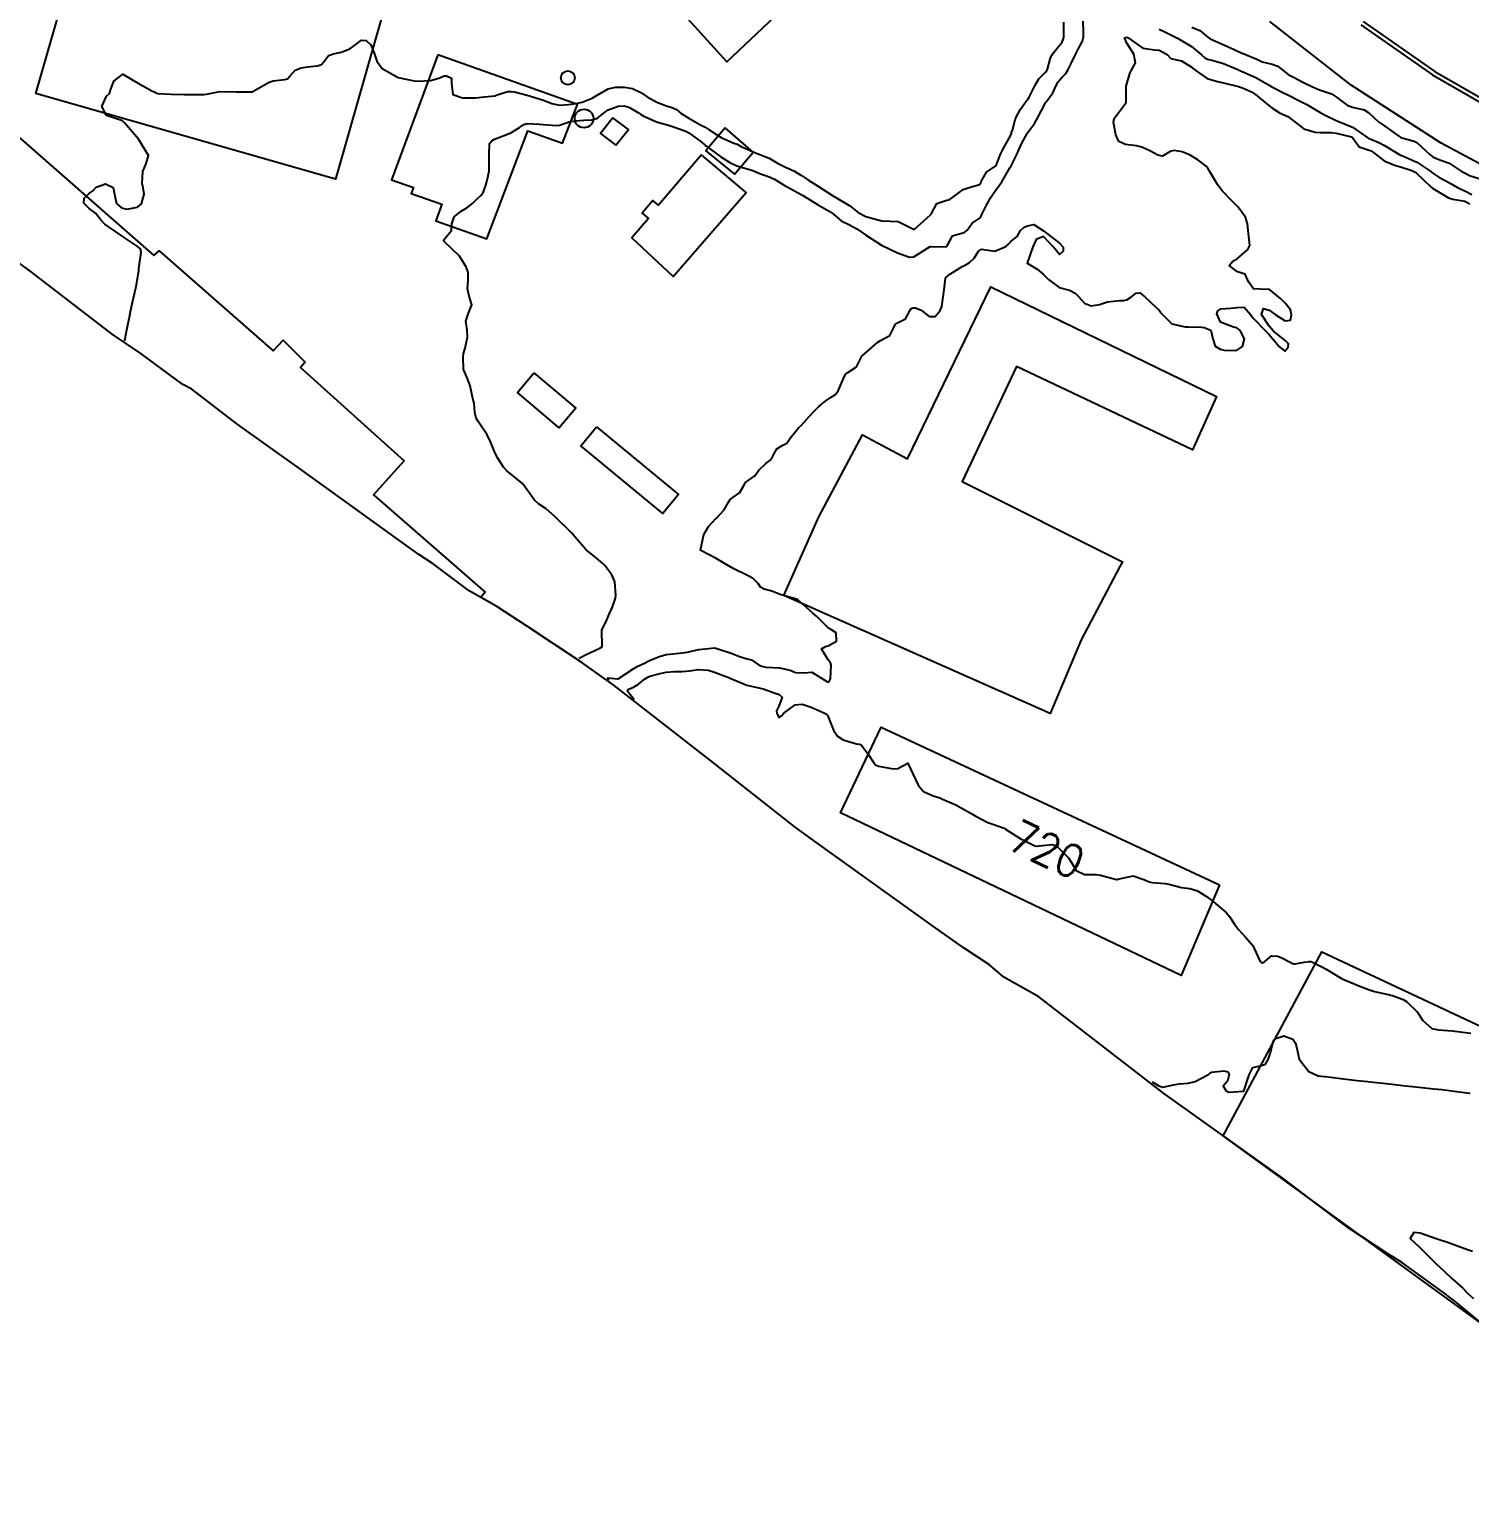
# Model space of a CAD drawing. Header units: metres. Extents: x 307586 to 320046, y 7427249 to 7434250.
# Drawn here: x 308590 to 308768.1, y 7432725.5 to 7432906.7 of the extents above; entities that cross this region are included whole.
import ezdxf
from ezdxf.enums import TextEntityAlignment as Align

# ---------------------------------------------------------------- set-up
doc = ezdxf.new("R2010")
doc.units = ezdxf.units.M
doc.header["$MEASUREMENT"] = 0
for name, color, linetype in [('Area', 45, 'Continuous'), ('Area Verde e Lazer', 45, 'Continuous'), ('Cotas', 45, 'Continuous'), ('Curvas de Nivel 1m', 11, 'Continuous'), ('Curvas de Nivel 5m', 15, 'Continuous'), ('Edificações', 30, 'Continuous'), ('Vias Primárias', 230, 'Continuous')]:
    doc.layers.add(name, color=color, linetype=linetype)
doc.styles.add('Style-STANDARD', font='STANDARD.shx')

msp = doc.modelspace()

# ---------------------------------------------------------------- linework, layer by layer
at = {"layer": 'Area'}
msp.add_polyline3d([(308771.01, 7432745.55, 728.18), (308766.45, 7432749.34, 727.89), (308764.87, 7432750.54, 728.67), (308759.62, 7432754.34, 727.97), (308757.84, 7432755.45, 728.43), (308753.13, 7432758.53, 727.85), (308748.32, 7432762.17, 727.95), (308745, 7432764.68, 728.64), (308730.23, 7432775.23, 721.07), (308714.79, 7432787.12, 720.92), (308710.5, 7432789.55, 720.74), (308708.72, 7432791.06, 720.8), (308705.6, 7432793.13, 720.62), (308701.77, 7432795.83, 720.95), (308687.36, 7432806.16, 720.81), (308684.7, 7432808.09, 720.82), (308674.24, 7432816.32, 720.77), (308662.33, 7432825.62, 718.53), (308658.31, 7432828.43, 718.07), (308651.48, 7432832.99, 717.67), (308647.83, 7432835.37, 717.43), (308644.4, 7432837.3, 717.4), (308639.94, 7432840.64, 717.35), (308638.17, 7432841.8, 717.84), (308627.57, 7432849.45, 722.81), (308623.71, 7432852.24, 723.22), (308615.7, 7432857.96, 723.36), (308610.12, 7432862.25, 723.44), (308609, 7432862.82, 723.43), (308603.81, 7432866.64, 723.52), (308600.27, 7432869.05, 723.62), (308590.1, 7432876.85, 721.23), (308578.08, 7432885.55, 717)], dxfattribs=at)
at = {"layer": 'Area Verde e Lazer'}
msp.add_lwpolyline([(308754.9, 7432907.67), (308763.75, 7432901.5), (308773.02, 7432896.19), (308781.18, 7432892.07, 0.676564), (308782.65, 7432893.36), (308782.75, 7432896.75), (308783.09, 7432898.77), (308783.91, 7432901.24), (308784.98, 7432903.81), (308786.79, 7432906.63), (308789.59, 7432909.6)], format="xyb", dxfattribs=at)
at = {"layer": 'Curvas de Nivel 1m', "flags": 128}
for points, elevation in [([(308601.85, 7432868.19), (308601.88, 7432868.5), (308602, 7432869.15), (308602.22, 7432870.17), (308602.41, 7432871.15), (308602.56, 7432871.85), (308602.85, 7432873.14), (308602.93, 7432873.5), (308603.3, 7432875.14), (308603.56, 7432876.91), (308603.59, 7432877.14), (308603.63, 7432877.43), (308603.88, 7432879.13), (308603.8, 7432879.58), (308603.36, 7432879.92), (308601.53, 7432881.16), (308601.37, 7432881.27), (308601.09, 7432881.45), (308599.39, 7432882.62), (308598.82, 7432883.19), (308598.22, 7432884.01), (308597.42, 7432884.55), (308596.78, 7432885.22), (308596.8, 7432885.85), (308597.44, 7432886.42), (308597.9, 7432886.75), (308598.32, 7432887.2), (308599.46, 7432887.61), (308600.39, 7432887.17), (308600.66, 7432885.94), (308600.82, 7432885.17), (308601.42, 7432884.66), (308602.09, 7432884.48), (308603.42, 7432884.73), (308603.92, 7432885.13), (308604.22, 7432886.35), (308604.11, 7432887.13), (308603.98, 7432887.66), (308604.05, 7432889.13), (308604.5, 7432890.14), (308604.79, 7432891.12), (308603.52, 7432893.14), (308601.82, 7432895.16), (308601.55, 7432895.42), (308601.19, 7432895.52), (308599.56, 7432896.05), (308598.99, 7432897.19), (308599.59, 7432898.46), (308599.96, 7432898.8), (308600.07, 7432899.18), (308600.47, 7432900.3), (308601.61, 7432901.16), (308603.6, 7432899.97), (308604.16, 7432899.7), (308605.19, 7432899.12), (308605.45, 7432898.97), (308605.59, 7432898.89), (308605.92, 7432898.77), (308607.59, 7432898.69), (308609.19, 7432898.67), (308609.59, 7432898.66), (308609.99, 7432898.66), (308611.59, 7432898.67), (308611.92, 7432898.7), (308613.59, 7432899.02), (308615.59, 7432898.99), (308617.59, 7432898.97), (308619.6, 7432900.14), (308620.19, 7432900.35), (308621.61, 7432900.51), (308621.94, 7432900.59), (308622.25, 7432900.91), (308622.88, 7432901.65), (308623.63, 7432901.94), (308624.43, 7432902.08), (308625.63, 7432902.21), (308626.14, 7432902.36), (308626.55, 7432902.86), (308627.03, 7432903.47), (308627.65, 7432903.7), (308628.59, 7432903.91), (308629.66, 7432904.32), (308630.38, 7432904.82), (308631.1, 7432905.38), (308631.67, 7432905.34), (308632.26, 7432904.79), (308632.68, 7432903.76), (308633.01, 7432902.79), (308633.63, 7432901.86), (308635.61, 7432900.75), (308637.61, 7432900.33), (308638.02, 7432900.31), (308639.61, 7432900.4), (308640.66, 7432900.69), (308641.32, 7432900.98), (308641.62, 7432900.98), (308642.23, 7432900.67), (308642.23, 7432900.05), (308642.38, 7432898.67), (308643.59, 7432898.26), (308645.2, 7432898.25), (308645.59, 7432898.29), (308645.89, 7432898.32), (308647.59, 7432898.51), (308647.67, 7432898.53), (308647.87, 7432898.61), (308649.18, 7432899.01), (308649.6, 7432899.04), (308649.99, 7432898.98), (308651.59, 7432898.56), (308653.59, 7432897.94), (308654.6, 7432897.54), (308655.58, 7432897.33), (308656.66, 7432897.42), (308657.58, 7432897.55), (308658.37, 7432897.7), (308659.59, 7432898.2), (308660.02, 7432898.46), (308661.6, 7432899.36), (308662.47, 7432899.57), (308663.6, 7432899.55), (308664.6, 7432899.4), (308665.6, 7432898.9), (308666.39, 7432898.38), (308667.59, 7432897.73), (308668.65, 7432897.29), (308669.58, 7432897.02), (308670.04, 7432896.8), (308670.62, 7432896.33), (308671.56, 7432895.73), (308672.9, 7432894.96), (308673.55, 7432894.6), (308674.07, 7432894.29), (308674.97, 7432893.71), (308675.53, 7432893.35), (308677.12, 7432892.66), (308677.53, 7432892.5), (308678.03, 7432892.24), (308679.51, 7432891.57), (308680.55, 7432891.17), (308681.5, 7432890.79), (308682.51, 7432890.19), (308683.49, 7432889.67), (308684.54, 7432889.22), (308685.48, 7432888.65), (308686.22, 7432888.14), (308687.47, 7432887.38), (308689.42, 7432886.11), (308689.45, 7432886.09), (308689.51, 7432886.05), (308691.43, 7432884.88), (308692.49, 7432884.07), (308693.42, 7432883.59), (308694.61, 7432883.24), (308695.41, 7432883.03), (308696.42, 7432883.01), (308697.41, 7432882.94), (308699.4, 7432881.99), (308701.42, 7432883.8), (308701.51, 7432883.88), (308701.55, 7432883.96), (308702.21, 7432885.19), (308703.45, 7432885.6), (308703.73, 7432885.65), (308704.13, 7432885.93), (308705.46, 7432886.9), (308706.2, 7432887.17), (308707.47, 7432887.55), (308707.63, 7432887.73), (308707.7, 7432887.89), (308708.33, 7432889.04), (308709.49, 7432889.83), (308709.52, 7432889.87), (308710.09, 7432891.28), (308710.37, 7432891.86), (308711.34, 7432893.64), (308711.42, 7432893.84), (308711.44, 7432893.95), (308711.55, 7432894.27), (308711.88, 7432895.53), (308711.99, 7432895.84), (308712.56, 7432896.86), (308713.26, 7432897.82), (308713.4, 7432898.01), (308713.6, 7432898.31), (308714.37, 7432899.81), (308714.82, 7432900.6), (308715.64, 7432901.4), (308715.81, 7432901.62), (308715.87, 7432901.79), (308716.24, 7432903.21), (308716.56, 7432903.78), (308717.07, 7432904.37), (308717.68, 7432905.13), (308717.87, 7432905.58), (308717.9, 7432905.77), (308717.88, 7432907.6)], 717), ([(308657.98, 7432829), (308658.18, 7432829.05), (308658.76, 7432829.38), (308660.57, 7432830.24), (308660.77, 7432830.36), (308660.82, 7432830.39), (308660.86, 7432830.44), (308660.8, 7432832.44), (308661.44, 7432833.81), (308661.69, 7432834.43), (308662.06, 7432835.2), (308662.49, 7432836.42), (308662.52, 7432836.76), (308662.4, 7432838.42), (308662.03, 7432839.28), (308661.19, 7432840.44), (308660.9, 7432840.73), (308659.63, 7432841.74), (308658.92, 7432842.32), (308658.76, 7432842.47), (308657.49, 7432843.93), (308657.03, 7432844.49), (308656.94, 7432844.58), (308654.97, 7432846.51), (308653.9, 7432847.44), (308652.99, 7432848.05), (308652.43, 7432848.55), (308651.84, 7432849.39), (308651.01, 7432850.56), (308649.04, 7432852.14), (308648.64, 7432852.59), (308647.91, 7432853.75), (308647.48, 7432854.61), (308647.08, 7432855.64), (308646.61, 7432856.61), (308645.5, 7432858.24), (308645.28, 7432858.63), (308645.12, 7432859.34), (308645.01, 7432860.51), (308644.97, 7432860.63), (308644.89, 7432860.88), (308644.54, 7432862.64), (308644.14, 7432863.62), (308643.69, 7432864.65), (308643.65, 7432866.21), (308643.72, 7432866.65), (308643.89, 7432867.32), (308644.2, 7432868.65), (308644.16, 7432869.56), (308644, 7432870.65), (308644.3, 7432871.62), (308644.74, 7432872.64), (308644.39, 7432873.74), (308644.19, 7432874.65), (308644.27, 7432875.69), (308644.27, 7432876.65), (308644.05, 7432877.36), (308643.35, 7432878.48), (308643.19, 7432878.66), (308641.37, 7432880.43), (308641.26, 7432880.57), (308641.27, 7432880.68), (308641.3, 7432880.75), (308641.38, 7432880.84), (308642.22, 7432881.84), (308642.28, 7432882.67), (308642.55, 7432883.53), (308643.42, 7432884.22), (308644.13, 7432884.65), (308644.84, 7432885.23), (308645.44, 7432885.79), (308645.87, 7432886.2), (308646.16, 7432886.62), (308646.5, 7432887.58), (308646.77, 7432888.62), (308646.86, 7432889.24), (308646.89, 7432890.62), (308646.86, 7432891.26), (308646.92, 7432892.62), (308647.19, 7432892.95), (308647.53, 7432893.12), (308648.59, 7432893.54), (308649.54, 7432893.9), (308650.62, 7432894.57), (308651.17, 7432894.94), (308651.55, 7432895.06), (308653.11, 7432894.98), (308653.55, 7432894.94), (308655.24, 7432894.82), (308655.55, 7432894.87), (308656.78, 7432895.27), (308657.56, 7432895.42), (308658.57, 7432895.47), (308659.56, 7432895.54), (308660.27, 7432895.75), (308661.13, 7432896.45), (308661.58, 7432896.77), (308662.8, 7432897.2), (308663.58, 7432897.24), (308664.21, 7432897.04), (308665.34, 7432896.39), (308665.57, 7432896.24), (308665.92, 7432896.04), (308667.56, 7432895.29), (308669.04, 7432894.87), (308669.55, 7432894.72), (308670.6, 7432894.33), (308671.28, 7432894.07), (308671.54, 7432893.94), (308672.92, 7432892.92), (308673.52, 7432892.42), (308673.59, 7432892.37), (308673.67, 7432892.3), (308675.5, 7432890.94), (308676.63, 7432890.26), (308677.49, 7432889.84), (308678.05, 7432889.69), (308679.48, 7432889.25), (308680.21, 7432888.95), (308681.48, 7432888.5), (308682.13, 7432888.19), (308683.46, 7432887.38), (308684.24, 7432886.94), (308685.45, 7432886.31), (308685.72, 7432886.15), (308687.44, 7432885.07), (308689.09, 7432884.11), (308689.42, 7432883.85), (308690.37, 7432883.06), (308691.41, 7432882.56), (308692.33, 7432882.07), (308693.39, 7432881.33), (308695.37, 7432880.03), (308697.36, 7432879.1), (308698.81, 7432878.54), (308699.36, 7432878.58), (308701.06, 7432879.66), (308701.37, 7432879.88), (308701.44, 7432879.89), (308703.37, 7432879.84), (308703.48, 7432879.94), (308704.14, 7432881.18), (308705.4, 7432881.56), (308705.66, 7432881.64), (308705.94, 7432881.9), (308706.57, 7432882.74), (308707.42, 7432883.33), (308707.7, 7432883.61), (308707.82, 7432883.89), (308708.35, 7432884.97), (308708.85, 7432885.88), (308709.08, 7432886.25), (308709.46, 7432886.78), (308710.22, 7432887.86), (308711.23, 7432889.58), (308711.37, 7432889.84), (308711.41, 7432889.92), (308711.5, 7432890.09), (308712.11, 7432891.24), (308712.34, 7432891.83), (308712.72, 7432892.64), (308713.37, 7432893.82), (308713.43, 7432893.93), (308713.55, 7432894.1), (308714.29, 7432895.08), (308714.7, 7432895.8), (308715.59, 7432897.55), (308715.68, 7432897.7), (308715.75, 7432897.79), (308716.54, 7432898.85), (308716.96, 7432899.78), (308717.18, 7432900.22), (308717.63, 7432900.72), (308718.15, 7432901.25), (308718.44, 7432901.76), (308718.84, 7432902.57), (308719.42, 7432903.75), (308719.5, 7432903.92), (308719.67, 7432904.25), (308720.19, 7432905.24), (308720.32, 7432905.74), (308720.33, 7432906.37), (308720.29, 7432907.74)], 718), ([(308661.65, 7432826.24), (308661.53, 7432826.57), (308662.75, 7432826.41), (308662.8, 7432826.42), (308664.75, 7432827.71), (308665.18, 7432827.95), (308666.07, 7432828.38), (308666.51, 7432828.62), (308666.76, 7432828.74), (308667.91, 7432829.21), (308668.76, 7432829.42), (308669.99, 7432829.56), (308670.77, 7432829.63), (308671.34, 7432829.74), (308672.77, 7432830.06), (308674.77, 7432830.27), (308676.77, 7432829.59), (308677.82, 7432829.18), (308678.76, 7432828.92), (308679.31, 7432828.77), (308680.14, 7432828.21), (308680.55, 7432828.01), (308680.75, 7432827.94), (308681.07, 7432827.87), (308682.75, 7432827.8), (308684.07, 7432827.49), (308684.74, 7432827.21), (308685.72, 7432827.17), (308686.74, 7432827.26), (308688.62, 7432826.11), (308688.73, 7432826.05), (308688.81, 7432826.03), (308688.91, 7432826.11), (308689.04, 7432826.41), (308689.13, 7432828.1), (308689.05, 7432828.4), (308688.76, 7432828.78), (308687.96, 7432830.12), (308688.45, 7432830.44), (308688.78, 7432830.51), (308689.81, 7432831.08), (308689.76, 7432832.1), (308689.17, 7432832.47), (308688.81, 7432832.71), (308687.36, 7432834.12), (308686.83, 7432834.59), (308685.05, 7432836.15), (308684.85, 7432836.27), (308683.38, 7432836.69), (308682.86, 7432836.85), (308681.8, 7432837.26), (308680.87, 7432837.52), (308680.41, 7432837.75), (308680.13, 7432838.21), (308679.51, 7432838.85), (308678.88, 7432839.17), (308677.1, 7432840.03), (308676.89, 7432840.15), (308676.73, 7432840.25), (308674.91, 7432841.29), (308673.05, 7432842.3), (308673, 7432842.37), (308673.42, 7432844.29), (308673.98, 7432845.26), (308674.94, 7432846.27), (308674.97, 7432846.3), (308675.91, 7432847.33), (308676.46, 7432848.26), (308676.66, 7432848.59), (308677, 7432848.85), (308677.8, 7432849.44), (308678.29, 7432850.24), (308678.56, 7432850.7), (308679.02, 7432851.03), (308679.72, 7432851.53), (308680.22, 7432852.21), (308681.05, 7432853.03), (308681.71, 7432853.54), (308682.05, 7432854.19), (308682.41, 7432854.85), (308683.08, 7432855.28), (308683.67, 7432855.58), (308684.09, 7432856.16), (308685.11, 7432857.46), (308685.48, 7432857.78), (308685.82, 7432858.14), (308686.41, 7432858.85), (308687.13, 7432859.61), (308687.39, 7432859.86), (308687.68, 7432860.12), (308688.48, 7432860.78), (308689.15, 7432861.23), (308689.69, 7432861.57), (308690.05, 7432862.1), (308690.65, 7432863.56), (308690.93, 7432864.08), (308691.04, 7432864.23), (308691.19, 7432864.31), (308692.26, 7432865), (308692.8, 7432866.06), (308692.95, 7432866.33), (308693.22, 7432866.57), (308694.92, 7432868.03), (308695.23, 7432868.23), (308696.41, 7432868.85), (308696.95, 7432870.01), (308697.04, 7432870.23), (308697.26, 7432870.38), (308698.34, 7432870.92), (308698.92, 7432871.99), (308699.05, 7432872.22), (308699.29, 7432872.27), (308699.58, 7432872.28), (308700.25, 7432871.98), (308701.27, 7432871.22), (308702.01, 7432871.22), (308702.62, 7432871.95), (308702.8, 7432872.44), (308703.01, 7432873.94), (308703.05, 7432874.2), (308703.26, 7432875.94), (308703.29, 7432875.98), (308703.33, 7432876.03), (308703.9, 7432876.49), (308705.35, 7432877.38), (308705.69, 7432877.57), (308706.23, 7432877.9), (308706.81, 7432878.44), (308707.37, 7432879.29), (308707.71, 7432879.54), (308709.37, 7432879.31), (308710.72, 7432879.85), (308711.06, 7432880.17), (308711.38, 7432880.51), (308712.13, 7432881.1), (308712.53, 7432881.83), (308712.99, 7432882.24), (308713.41, 7432882.44), (308714.19, 7432882.59), (308715.4, 7432881.79), (308717.38, 7432880.29), (308717.83, 7432879.77), (308717.83, 7432879.3), (308717.36, 7432878.88), (308716.61, 7432879.78), (308715.39, 7432881.09), (308714.47, 7432880.72), (308714.07, 7432879.81), (308713.35, 7432877.82), (308714.61, 7432877.07), (308715.34, 7432876.46), (308716, 7432875.78), (308717.32, 7432874.8), (308718.61, 7432874.46), (308719.31, 7432874.12), (308719.66, 7432873.74), (308720.44, 7432872.88), (308721.29, 7432872.52), (308722.29, 7432872.71), (308723.3, 7432873.03), (308724.8, 7432873.18), (308725.3, 7432873.18), (308725.68, 7432873.29), (308726.25, 7432873.66), (308726.85, 7432874.12), (308727.31, 7432874.15), (308727.93, 7432873.64), (308729.29, 7432872.38), (308729.67, 7432872.01), (308729.93, 7432871.62), (308731.26, 7432870.31), (308732.91, 7432869.94), (308733.26, 7432869.94), (308734.93, 7432869.88), (308735.26, 7432869.85), (308736.05, 7432869.54), (308736.31, 7432868.47), (308736.6, 7432867.54), (308737.23, 7432867.18), (308737.71, 7432867.04), (308739.23, 7432867.01), (308739.97, 7432867.5), (308740.21, 7432868.47), (308739.69, 7432869.5), (308739.26, 7432869.82), (308738.86, 7432869.91), (308737.27, 7432870.51), (308736.82, 7432871.53), (308736.92, 7432871.9), (308737.29, 7432872.17), (308738.55, 7432872.26), (308739.29, 7432872.32), (308740.18, 7432872.39), (308740.99, 7432871.48), (308741.28, 7432871.02), (308742.82, 7432869.46), (308743.25, 7432869.04), (308744.57, 7432867.45), (308745.23, 7432866.94), (308745.62, 7432867.43), (308745.65, 7432867.84), (308745.24, 7432868.25), (308743.79, 7432869.45), (308743.26, 7432870.03), (308742.33, 7432871.47), (308742.57, 7432872.19), (308743.29, 7432871.99), (308744.02, 7432871.45), (308745.27, 7432870.67), (308745.92, 7432870.78), (308746.04, 7432871.43), (308745.91, 7432872.05), (308745.3, 7432872.83), (308744.67, 7432873.45), (308743.32, 7432874.57), (308742.18, 7432874.61), (308741.32, 7432874.65), (308740.72, 7432875.49), (308740.31, 7432876.46), (308739.35, 7432876.75), (308738.32, 7432877.52), (308738.8, 7432878.07), (308739.36, 7432878.38), (308740.66, 7432879.49), (308740.88, 7432879.99), (308740.74, 7432881.49), (308740.61, 7432882.69), (308740.34, 7432883.5), (308739.44, 7432884.73), (308738.68, 7432885.52), (308737.47, 7432886.77), (308736.88, 7432887.54), (308736.04, 7432888.99), (308735.71, 7432889.55), (308735.5, 7432889.8), (308734.48, 7432890.6), (308733.52, 7432891.16), (308732.52, 7432891.59), (308731.52, 7432891.73), (308731.05, 7432891.61), (308730.1, 7432891.03), (308729.52, 7432891.15), (308728.62, 7432891.64), (308727.53, 7432892.15), (308726.88, 7432892.31), (308725.53, 7432892.47), (308724.68, 7432892.83), (308724.31, 7432893.69), (308724.04, 7432895.22), (308724.12, 7432895.69), (308725.59, 7432897.67), (308725.61, 7432899.67), (308726.04, 7432901.26), (308726.27, 7432901.66), (308726.74, 7432902.57), (308726.54, 7432903.66), (308725.68, 7432905.01), (308725.39, 7432905.67), (308725.69, 7432905.73), (308725.83, 7432905.67), (308727.67, 7432904.38), (308729.12, 7432904.19), (308729.67, 7432904.13), (308730.68, 7432903.61), (308731.14, 7432903.09), (308731.66, 7432902.99), (308732.43, 7432902.81), (308733.65, 7432902.06), (308733.92, 7432901.85), (308734.25, 7432901.57), (308735.63, 7432900.62), (308736.91, 7432900.25), (308737.62, 7432900.12), (308739.48, 7432899.64), (308739.61, 7432899.61), (308739.98, 7432899.5), (308741.08, 7432898.97), (308741.6, 7432898.64), (308743.04, 7432897.47), (308743.59, 7432897.01), (308744.55, 7432896.41), (308745.58, 7432895.93), (308746.29, 7432895.42), (308747.56, 7432894.41), (308748.96, 7432893.99), (308749.55, 7432893.96), (308750.96, 7432893.96), (308751.55, 7432893.88), (308753.47, 7432893.42), (308753.54, 7432893.39), (308753.59, 7432893.34), (308754.38, 7432892.18), (308755.53, 7432891.8), (308755.89, 7432891.68), (308756.38, 7432891.31), (308757.51, 7432890.45), (308758.88, 7432889.9), (308759.5, 7432889.71), (308760.91, 7432889.25), (308761.32, 7432889.07), (308761.49, 7432888.92), (308763.28, 7432887.22), (308763.47, 7432887.08), (308763.79, 7432886.89), (308765.46, 7432885.88), (308765.98, 7432885.71), (308767.46, 7432885.47), (308768.08, 7432885.16)], 719), ([(308729.7, 7432906.72), (308730.45, 7432906.37), (308731.69, 7432905.76), (308732.01, 7432905.6), (308733.68, 7432904.6), (308734.93, 7432903.56), (308735.31, 7432903.21), (308735.66, 7432903.01), (308736.34, 7432902.86), (308737.65, 7432902.51), (308739.4, 7432901.76), (308739.64, 7432901.64), (308739.73, 7432901.6), (308739.96, 7432901.51), (308741.63, 7432900.75), (308743.26, 7432899.82), (308743.62, 7432899.62), (308743.93, 7432899.46), (308745.05, 7432898.88), (308745.6, 7432898.61), (308747.21, 7432897.8), (308747.59, 7432897.6), (308747.94, 7432897.41), (308749.58, 7432896.43), (308750.26, 7432896.06), (308751.57, 7432895.43), (308751.77, 7432895.36), (308753.56, 7432894.6), (308755.49, 7432893.31), (308755.52, 7432893.29), (308755.54, 7432893.28), (308756.93, 7432892.69), (308757.53, 7432892.35), (308759.29, 7432891.27), (308759.52, 7432891.16), (308759.69, 7432891.1), (308761.51, 7432890.29), (308763.12, 7432889.22), (308763.49, 7432888.94), (308764.25, 7432888.45), (308765.48, 7432887.79), (308765.87, 7432887.59), (308766.54, 7432887.18), (308767.17, 7432886.88), (308767.47, 7432886.75), (308768.33, 7432886.29)], 718), ([(308733.71, 7432906.97), (308734.69, 7432906.55), (308735.69, 7432905.73), (308735.97, 7432905.55), (308737.68, 7432904.81), (308738.96, 7432904.23), (308739.67, 7432903.91), (308740.57, 7432903.5), (308741.36, 7432903.18), (308741.66, 7432903.05), (308742.43, 7432902.7), (308743.65, 7432902.4), (308744.35, 7432902.15), (308745.21, 7432901.44), (308745.64, 7432901.14), (308746.27, 7432900.79), (308747.62, 7432900.12), (308749.07, 7432899.4), (308749.61, 7432899.21), (308750.97, 7432898.73), (308751.6, 7432898.33), (308752.92, 7432897.35), (308753.59, 7432897.11), (308755.01, 7432896.75), (308755.58, 7432896.4), (308756.79, 7432895.3), (308757.56, 7432894.75), (308759.3, 7432893.52), (308759.54, 7432893.35), (308759.85, 7432893.27), (308761.2, 7432892.91), (308761.54, 7432892.72), (308763.17, 7432891.22), (308763.52, 7432890.97), (308764.02, 7432890.71), (308765.51, 7432890.15), (308767.01, 7432889.18), (308767.33, 7432889.01), (308767.49, 7432888.93), (308768.02, 7432888.63), (308769.48, 7432888.2)], 717), ([(308728.81, 7432776.62), (308729.65, 7432776.1), (308730.14, 7432775.96), (308731.47, 7432776.25), (308732.14, 7432776.35), (308733.27, 7432776.44), (308734.14, 7432776.65), (308735.78, 7432777.54), (308735.98, 7432777.71), (308736.16, 7432777.8), (308737.68, 7432777.99), (308738.16, 7432777.86), (308738.34, 7432777.51), (308738.14, 7432776.71), (308737.58, 7432776.08), (308737.97, 7432775.51), (308738.13, 7432775.37), (308738.28, 7432775.35), (308740.13, 7432775.48), (308740.65, 7432776.97), (308740.8, 7432777.47), (308741.25, 7432778.39), (308742.17, 7432778.61), (308742.82, 7432778.81), (308743.18, 7432779.45), (308743.44, 7432780.2), (308743.71, 7432781.44), (308743.87, 7432781.78), (308744.21, 7432782.03), (308745.1, 7432782.32), (308746.21, 7432781.89), (308746.54, 7432781.41), (308746.65, 7432780.96), (308746.99, 7432779.4), (308748.16, 7432777.88), (308749.34, 7432777.37), (308750.09, 7432777.29), (308750.15, 7432777.29), (308750.23, 7432777.28), (308752.15, 7432777.04), (308752.48, 7432777), (308754.15, 7432776.8), (308755.49, 7432776.64), (308756.15, 7432776.57), (308756.94, 7432776.49), (308758.14, 7432776.37), (308759.14, 7432776.26), (308760.14, 7432776.13), (308761.39, 7432775.98), (308762.14, 7432775.9), (308763.58, 7432775.77), (308764.14, 7432775.71), (308764.61, 7432775.66), (308766.14, 7432775.47), (308768.05, 7432775.23), (308768.13, 7432775.22)], 721), ([(308768.4, 7432755.64), (308767.9, 7432755.82), (308766.9, 7432756.16), (308765.91, 7432756.55), (308765.46, 7432756.73), (308763.91, 7432757.2), (308761.92, 7432757.89), (308761.17, 7432757.98), (308760.71, 7432757.23), (308761.9, 7432756.14), (308762.8, 7432755.21), (308763.88, 7432754.16), (308764.94, 7432753.18), (308765.85, 7432752.31), (308767.19, 7432751.16), (308767.84, 7432750.44), (308768.52, 7432749.83)], 721)]:
    msp.add_lwpolyline(points, dxfattribs=dict(at, elevation=elevation))
at = {"layer": 'Curvas de Nivel 5m', "elevation": 720, "flags": 128}
msp.add_lwpolyline([(308664.78, 7432823.83), (308663.98, 7432824.89), (308664.02, 7432825.1), (308664.72, 7432825.4), (308665.33, 7432825.78), (308666.07, 7432826.38), (308666.47, 7432826.64), (308666.74, 7432826.74), (308668, 7432827.09), (308668.74, 7432827.27), (308669.76, 7432827.35), (308670.74, 7432827.35), (308671.64, 7432827.42), (308672.75, 7432827.57), (308673.95, 7432827.49), (308674.74, 7432827.26), (308676.37, 7432826.62), (308676.74, 7432826.47), (308677.23, 7432826.25), (308678.72, 7432825.64), (308679.46, 7432825.48), (308680.72, 7432825.18), (308682.24, 7432824.66), (308682.71, 7432824.49), (308683.09, 7432824.17), (308682.69, 7432823.05), (308682.4, 7432822.47), (308682.42, 7432822.18), (308682.68, 7432821.67), (308683.01, 7432821.84), (308683.29, 7432822.17), (308684.69, 7432823.2), (308685.54, 7432823.29), (308686.69, 7432822.91), (308688.53, 7432822.11), (308688.68, 7432821.94), (308689.45, 7432820.1), (308689.91, 7432819.35), (308690.64, 7432818.88), (308692.29, 7432818.4), (308692.64, 7432818.35), (308692.85, 7432818.27), (308693.03, 7432818.05), (308693.7, 7432817.12), (308694.4, 7432816.03), (308694.61, 7432815.8), (308695, 7432815.63), (308696.6, 7432815.36), (308697.31, 7432815.3), (308698.61, 7432815.99), (308699.55, 7432813.98), (308699.9, 7432813.29), (308700.57, 7432812.52), (308701.76, 7432811.95), (308702.56, 7432811.7), (308702.92, 7432811.57), (308704.55, 7432810.84), (308706.25, 7432809.89), (308706.53, 7432809.73), (308706.93, 7432809.48), (308708.52, 7432808.69), (308709.14, 7432808.48), (308710.51, 7432807.96), (308710.68, 7432807.84), (308712.5, 7432806.69), (308714.31, 7432805.8), (308714.49, 7432805.74), (308714.56, 7432805.73), (308714.83, 7432805.79), (308716.49, 7432805.97), (308717.05, 7432805.76), (308718.47, 7432804.31), (308718.83, 7432803.74), (308719.44, 7432802.72), (308720.45, 7432802.23), (308721.91, 7432802.25), (308722.45, 7432802.18), (308724.23, 7432801.68), (308724.44, 7432801.63), (308724.48, 7432801.64), (308724.59, 7432801.68), (308726.45, 7432802.09), (308727.79, 7432801.64), (308728.44, 7432801.33), (308728.81, 7432801.25), (308730.44, 7432801.14), (308731.03, 7432801), (308732.43, 7432800.63), (308733.48, 7432800.51), (308734.42, 7432800.24), (308735.52, 7432799.54), (308736.03, 7432799.16), (308736.41, 7432798.88), (308737.99, 7432797.51), (308738.39, 7432797.05), (308738.99, 7432796.12), (308739.45, 7432795.49), (308740.36, 7432794.48), (308741.25, 7432793.47), (308742.05, 7432791.74), (308742.21, 7432791.46), (308742.32, 7432791.36), (308742.44, 7432791.34), (308742.7, 7432791.46), (308743.58, 7432792.2), (308744.33, 7432792.16), (308744.84, 7432791.94), (308745.86, 7432791.42), (308746.17, 7432791.26), (308746.32, 7432791.22), (308746.51, 7432791.22), (308747.6, 7432791.4), (308748.23, 7432791.48), (308748.32, 7432791.49), (308748.42, 7432791.48), (308748.62, 7432791.39), (308749.78, 7432790.84), (308750.31, 7432790.56), (308752.3, 7432789.34), (308754.29, 7432788.54), (308755.56, 7432788.02), (308756.28, 7432787.77), (308758.2, 7432787.35), (308758.27, 7432787.33), (308758.52, 7432787.27), (308759.82, 7432786.8), (308760.27, 7432786.54), (308761.59, 7432785.23), (308762.24, 7432784.24), (308763.37, 7432783.21), (308764.22, 7432783.06), (308765.94, 7432782.9), (308766.22, 7432782.87), (308766.55, 7432782.83), (308768.22, 7432782.63)], dxfattribs=at)
at = {"layer": 'Edificações'}
for points in [[(308597.21, 7432921.61), (308598.21, 7432925.45), (308635.48, 7432914.8), (308627.88, 7432888.2), (308590.86, 7432898.77), (308594.27, 7432910.69), (308584.42, 7432914.6), (308587, 7432924.38)], [(308684.05, 7432923.96), (308669.8, 7432909.84), (308676.24, 7432902.7), (308691.05, 7432916.72)], [(308640.53, 7432903.55), (308634.8, 7432888.09), (308637.53, 7432887.16), (308637.25, 7432886.44), (308641.03, 7432885.09), (308640.29, 7432883.05), (308646.58, 7432880.8), (308651.66, 7432894.15), (308655.94, 7432892.65), (308657.8, 7432897.43)], [(308662.15, 7432895.78), (308660.63, 7432893.84), (308662.51, 7432892.4), (308664.09, 7432894.35)], [(308676.05, 7432894.55), (308673.67, 7432891.68), (308677.2, 7432888.8), (308679.5, 7432891.53)], [(308673.12, 7432891.22), (308667.82, 7432884.96), (308667.09, 7432885.55), (308665.78, 7432883.97), (308666.55, 7432883.33), (308664.51, 7432880.93), (308669.63, 7432876.17), (308678.62, 7432886.56)], [(308724.8, 7432840.3), (308720.06, 7432831.27), (308716.2, 7432822.14), (308683.3, 7432836.71), (308687.62, 7432846.45), (308693, 7432856.57), (308698.57, 7432853.61), (308708.86, 7432874.87), (308736.78, 7432861.34), (308733.82, 7432854.74), (308712.06, 7432865.04), (308705.33, 7432850.84), (308725.16, 7432840.9)], [(308652.4, 7432864.24), (308657.57, 7432859.88), (308655.54, 7432857.46), (308650.36, 7432861.82)], [(308660.14, 7432857.59), (308670.26, 7432849.22), (308668.32, 7432846.87), (308658.2, 7432855.23)], [(308737.12, 7432800.97), (308732.39, 7432789.74), (308690.28, 7432809.88), (308695.33, 7432820.46)]]:
    msp.add_lwpolyline(points, close=True, dxfattribs=at)
at = {"layer": 'Edificações', "elevation": 717}
msp.add_lwpolyline([(308586.68, 7432895.19), (308605.44, 7432878.74), (308606.1, 7432879.34), (308620.17, 7432866.99), (308621.43, 7432868.31), (308624.14, 7432865.59), (308623.55, 7432864.93), (308636.37, 7432853.39), (308635.89, 7432852.86), (308632.57, 7432849.17), (308646.4, 7432837.13), (308645.83, 7432836.5), (308644.4, 7432837.3), (308639.94, 7432840.64), (308638.17, 7432841.8), (308623.71, 7432852.24), (308615.7, 7432857.96), (308610.12, 7432862.25), (308609, 7432862.82), (308603.81, 7432866.64), (308600.27, 7432869.05), (308596.71, 7432871.78), (308590.1, 7432876.85), (308588.44, 7432878.05)], dxfattribs=at)
at = {"layer": 'Edificações', "elevation": 724.85}
msp.add_lwpolyline([(308737.61, 7432769.96), (308749.8, 7432792.67), (308783.3, 7432776.98), (308780.94, 7432771.94), (308791.27, 7432765), (308778.3, 7432740.36)], close=True, dxfattribs=at)
at = {"layer": 'Edificações'}
for centre, radius in [((308656.59, 7432900.72), 0.864), ((308658.6, 7432895.69), 1.15)]:
    msp.add_circle(centre, radius, dxfattribs=at)
at = {"layer": 'Vias Primárias'}
msp.add_lwpolyline([(308754.6, 7432907.26), (308763.48, 7432901.08), (308772.78, 7432895.75), (308780.96, 7432891.62, 0.65285), (308783.16, 7432893.43), (308783.25, 7432896.7), (308783.58, 7432898.65), (308784.38, 7432901.07), (308785.42, 7432903.58), (308787.18, 7432906.32), (308789.92, 7432909.21)], format="xyb", dxfattribs=at)
msp.add_lwpolyline([(308800.36, 7432725.46), (308800.31, 7432725.5), (308809.7, 7432745.02), (308814.76, 7432754.9), (308821.41, 7432769.33), (308828.16, 7432783.97), (308839.98, 7432808.43), (308855.01, 7432840.13), (308861.05, 7432852.8), (308862.16, 7432854.95), (308848.63, 7432857.33), (308830.61, 7432862.35), (308820.07, 7432865.72), (308797.17, 7432876.86), (308777.93, 7432885.48), (308764.53, 7432892.63), (308753.43, 7432899.83), (308743.37, 7432907.67)], dxfattribs=at)

# ---------------------------------------------------------------- texts
at = {"layer": 'Cotas', "style": 'Style-STANDARD'}
msp.add_text('720', height=4, rotation=334.8423, dxfattribs=at).set_placement((308715.78, 7432805.34, 720), align=Align.MIDDLE_CENTER)

doc.saveas('drawing.dxf')
